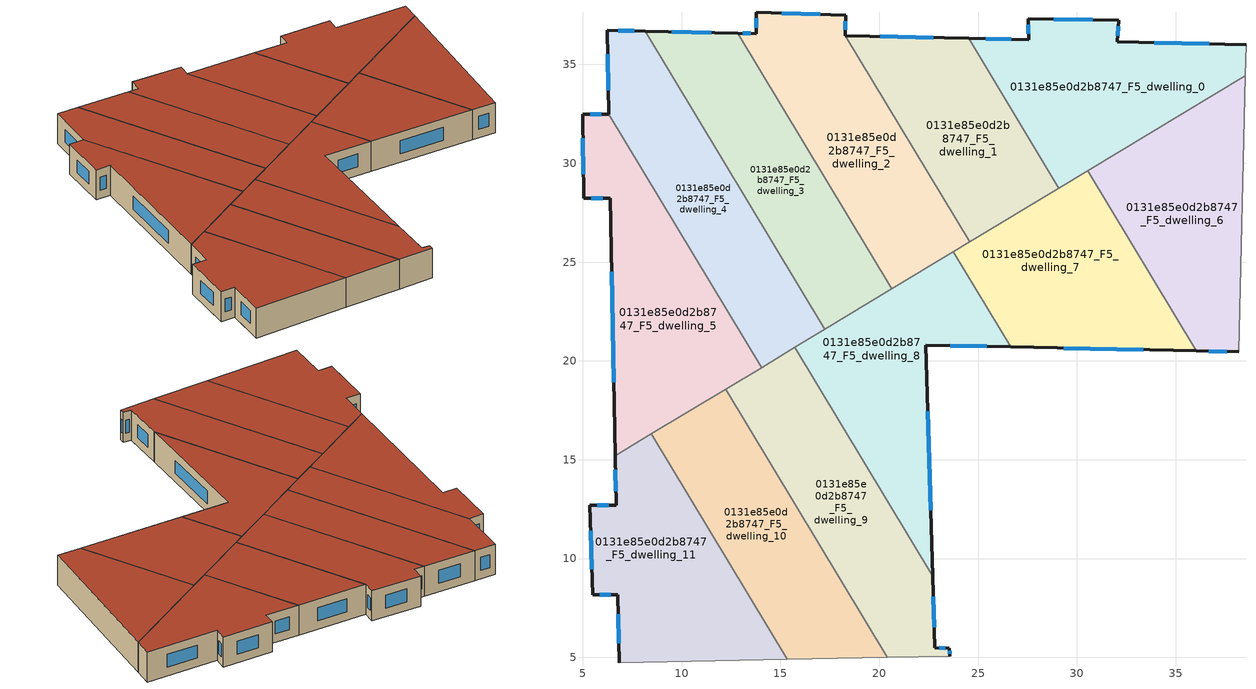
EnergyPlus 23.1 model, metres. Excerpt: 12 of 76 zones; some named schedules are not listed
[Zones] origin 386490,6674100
0131e85e0d2b8747_F5_dwelling_0
 floor to 0131e85e0d2b8747_F4_dwelling_0 (EU_floor_Construction): 38.56,36 38.52,34.43 29.09,28.74 24.52,36.32 27.56,36.25 27.53,37.3 32.13,37.24 32.05,36.15 z15
 wall outside (EU_wall_Construction): 38.56,36 32.05,36.15 32.13,37.24 27.53,37.3 27.56,36.25 24.52,36.32 z15:18
 wall adiabatic (EU_wall_Construction): 38.52,34.43 38.56,36 z15:18
 wall to 0131e85e0d2b8747_F5_dwelling_1 (EU_wall_Construction): 24.52,36.32 29.09,28.74 z15:18
 wall to 0131e85e0d2b8747_F5_dwelling_6 (EU_wall_Construction): 30.55,29.62 38.52,34.43 z15:18
 wall to 0131e85e0d2b8747_F5_dwelling_7 (EU_wall_Construction): 29.09,28.74 30.55,29.62 z15:18
 window (EU_Window_Construction): 32.08,36.46 32.11,36.92 / 36.7,36.04 33.91,36.11 / 26.69,36.27 25.39,36.3 / 27.54,37 27.55,36.55 / 30.81,37.25 28.84,37.28 z15.86:17.14
 roof outside (EU_roof_Construction): 38.52,34.43 38.56,36 32.05,36.15 32.13,37.24 27.53,37.3 27.56,36.25 24.52,36.32 29.09,28.74 z18
0131e85e0d2b8747_F5_dwelling_1
 floor to 0131e85e0d2b8747_F4_dwelling_1 (EU_floor_Construction): 24.52,36.32 29.09,28.74 24.58,26.02 18.28,36.46 z15
 wall outside (EU_wall_Construction): 24.52,36.32 18.28,36.46 z15:18
 wall to 0131e85e0d2b8747_F5_dwelling_2 (EU_wall_Construction): 18.28,36.46 24.58,26.02 z15:18
 wall to 0131e85e0d2b8747_F5_dwelling_7 (EU_wall_Construction): 24.58,26.02 29.09,28.74 z15:18
 window (EU_Window_Construction): 22.74,36.36 20.06,36.42 z15.86:17.14
 roof outside (EU_roof_Construction): 29.09,28.74 24.52,36.32 18.28,36.46 24.58,26.02 z18
0131e85e0d2b8747_F5_dwelling_10
 floor to 0131e85e0d2b8747_F4_dwelling_10 (EU_floor_Construction): 12.23,18.57 20.41,5 15.35,4.9 8.47,16.3 z15
 wall to 0131e85e0d2b8747_F5_dwelling_9 (EU_wall_Construction): 20.41,5 12.23,18.57 z15:18
 wall adiabatic (EU_wall_Construction): 15.35,4.9 20.41,5 z15:18
 wall to 0131e85e0d2b8747_F5_dwelling_11 (EU_wall_Construction): 8.47,16.3 15.35,4.9 z15:18
 wall to 0131e85e0d2b8747_F5_dwelling_5 (EU_wall_Construction): 12.23,18.57 8.47,16.3 z15:18
 roof outside (EU_roof_Construction): 20.41,5 12.23,18.57 8.47,16.3 15.35,4.9 z18
0131e85e0d2b8747_F5_dwelling_11
 floor to 0131e85e0d2b8747_F4_dwelling_11 (EU_floor_Construction): 8.47,16.3 15.35,4.9 6.84,4.74 6.78,8.16 5.51,8.18 5.36,12.7 6.69,12.69 6.65,15.2 z15
 wall outside (EU_wall_Construction): 6.65,15.2 6.69,12.69 5.36,12.7 5.51,8.18 6.78,8.16 6.84,4.74 z15:18
 wall adiabatic (EU_wall_Construction): 6.84,4.74 15.35,4.9 z15:18
 wall to 0131e85e0d2b8747_F5_dwelling_5 (EU_wall_Construction): 8.47,16.3 6.65,15.2 z15:18
 window (EU_Window_Construction): 5.4,11.4 5.46,9.47 / 6.31,12.69 5.74,12.69 / 6.66,14.49 6.68,13.41 / 6.8,7.19 6.82,5.72 / 5.87,8.17 6.41,8.17 z15.86:17.14
 roof outside (EU_roof_Construction): 15.35,4.9 8.47,16.3 6.65,15.2 6.69,12.69 5.36,12.7 5.51,8.18 6.78,8.16 6.84,4.74 z18
0131e85e0d2b8747_F5_dwelling_2
 floor to 0131e85e0d2b8747_F4_dwelling_2 (EU_floor_Construction): 18.3,37.49 18.28,36.46 24.58,26.02 20.64,23.65 12.84,36.58 13.77,36.56 13.79,37.63 z15
 wall outside (EU_wall_Construction): 18.28,36.46 18.3,37.49 13.79,37.63 13.77,36.56 12.84,36.58 z15:18
 wall to 0131e85e0d2b8747_F5_dwelling_3 (EU_wall_Construction): 12.84,36.58 20.64,23.65 z15:18
 wall to 0131e85e0d2b8747_F5_dwelling_8 (EU_wall_Construction): 20.64,23.65 23.75,25.52 z15:18
 wall to 0131e85e0d2b8747_F5_dwelling_7 (EU_wall_Construction): 23.75,25.52 24.58,26.02 z15:18
 window (EU_Window_Construction): 13.5,36.57 13.11,36.58 / 13.79,37.33 13.78,36.87 / 17.01,37.53 15.08,37.59 / 18.28,36.75 18.29,37.19 z15.86:17.14
 roof outside (EU_roof_Construction): 24.58,26.02 18.28,36.46 18.3,37.49 13.79,37.63 13.77,36.56 12.84,36.58 20.64,23.65 z18
0131e85e0d2b8747_F5_dwelling_3
 floor to 0131e85e0d2b8747_F4_dwelling_3 (EU_floor_Construction): 12.84,36.58 20.64,23.65 17.26,21.6 8.16,36.68 z15
 wall outside (EU_wall_Construction): 12.84,36.58 8.16,36.68 z15:18
 wall to 0131e85e0d2b8747_F5_dwelling_4 (EU_wall_Construction): 8.16,36.68 17.26,21.6 z15:18
 wall to 0131e85e0d2b8747_F5_dwelling_8 (EU_wall_Construction): 17.26,21.6 20.64,23.65 z15:18
 window (EU_Window_Construction): 11.5,36.61 9.5,36.65 z15.86:17.14
 roof outside (EU_roof_Construction): 20.64,23.65 12.84,36.58 8.16,36.68 17.26,21.6 z18
0131e85e0d2b8747_F5_dwelling_4
 floor to 0131e85e0d2b8747_F4_dwelling_4 (EU_floor_Construction): 8.16,36.68 17.26,21.6 14.05,19.67 6.32,32.47 6.24,36.72 z15
 wall outside (EU_wall_Construction): 8.16,36.68 6.24,36.72 6.32,32.47 z15:18
 wall to 0131e85e0d2b8747_F5_dwelling_5 (EU_wall_Construction): 6.32,32.47 14.05,19.67 z15:18
 wall to 0131e85e0d2b8747_F5_dwelling_9 (EU_wall_Construction): 14.05,19.67 15.73,20.68 z15:18
 wall to 0131e85e0d2b8747_F5_dwelling_8 (EU_wall_Construction): 15.73,20.68 17.26,21.6 z15:18
 window (EU_Window_Construction): 6.27,35.51 6.3,33.69 / 7.61,36.7 6.79,36.71 z15.86:17.14
 roof outside (EU_roof_Construction): 17.26,21.6 8.16,36.68 6.24,36.72 6.32,32.47 14.05,19.67 z18
0131e85e0d2b8747_F5_dwelling_5
 floor to 0131e85e0d2b8747_F4_dwelling_5 (EU_floor_Construction): 6.32,32.47 14.05,19.67 6.65,15.2 6.4,28.23 5.06,28.22 4.99,32.48 z15
 wall outside (EU_wall_Construction): 6.32,32.47 4.99,32.48 5.06,28.22 6.4,28.23 6.65,15.2 z15:18
 wall to 0131e85e0d2b8747_F5_dwelling_9 (EU_wall_Construction): 12.23,18.57 14.05,19.67 z15:18
 window (EU_Window_Construction): 6.47,24.51 6.58,18.93 / 5.44,28.23 6.02,28.23 / 5.01,31.27 5.04,29.44 / 5.94,32.47 5.37,32.48 z15.86:17.14
 roof outside (EU_roof_Construction): 14.05,19.67 6.32,32.47 4.99,32.48 5.06,28.22 6.4,28.23 6.65,15.2 z18
0131e85e0d2b8747_F5_dwelling_6
 floor to 0131e85e0d2b8747_F4_dwelling_6 (EU_floor_Construction): 38.52,34.43 38.2,20.46 36.05,20.5 30.55,29.62 z15
 wall outside (EU_wall_Construction): 36.05,20.5 38.2,20.46 z15:18
 wall to 0131e85e0d2b8747_F5_dwelling_7 (EU_wall_Construction): 30.55,29.62 36.05,20.5 z15:18
 wall adiabatic (EU_wall_Construction): 38.2,20.46 38.52,34.43 z15:18
 window (EU_Window_Construction): 36.67,20.49 37.59,20.47 z15.86:17.14
 roof outside (EU_roof_Construction): 38.2,20.46 38.52,34.43 30.55,29.62 36.05,20.5 z18
0131e85e0d2b8747_F5_dwelling_7
 floor to 0131e85e0d2b8747_F4_dwelling_7 (EU_floor_Construction): 30.55,29.62 36.05,20.5 26.66,20.71 23.75,25.52 z15
 wall outside (EU_wall_Construction): 26.66,20.71 36.05,20.5 z15:18
 wall to 0131e85e0d2b8747_F5_dwelling_8 (EU_wall_Construction): 23.75,25.52 26.66,20.71 z15:18
 window (EU_Window_Construction): 29.34,20.65 33.37,20.56 z15.86:17.14
 roof outside (EU_roof_Construction): 36.05,20.5 30.55,29.62 23.75,25.52 26.66,20.71 z18
0131e85e0d2b8747_F5_dwelling_8
 floor to 0131e85e0d2b8747_F4_dwelling_8 (EU_floor_Construction): 23.75,25.52 26.66,20.71 22.36,20.8 22.71,9.1 15.73,20.68 z15
 wall outside (EU_wall_Construction): 22.71,9.1 22.36,20.8 26.66,20.71 z15:18
 wall to 0131e85e0d2b8747_F5_dwelling_9 (EU_wall_Construction): 15.73,20.68 22.71,9.1 z15:18
 window (EU_Window_Construction): 22.61,12.45 22.46,17.46 / 23.59,20.78 25.43,20.73 z15.86:17.14
 roof outside (EU_roof_Construction): 22.71,9.1 22.36,20.8 26.66,20.71 23.75,25.52 15.73,20.68 z18
0131e85e0d2b8747_F5_dwelling_9
 floor to 0131e85e0d2b8747_F4_dwelling_9 (EU_floor_Construction): 15.73,20.68 22.71,9.1 22.82,5.5 23.55,5.46 23.57,5.06 20.41,5 12.23,18.57 z15
 wall outside (EU_wall_Construction): 23.57,5.06 23.55,5.46 22.82,5.5 22.71,9.1 z15:18
 wall adiabatic (EU_wall_Construction): 20.41,5 23.57,5.06 z15:18
 window (EU_Window_Construction): 22.79,6.53 22.74,8.07 / 23.34,5.47 23.03,5.49 / 23.57,5.18 23.56,5.35 z15.86:17.14
 roof outside (EU_roof_Construction): 23.57,5.06 23.55,5.46 22.82,5.5 22.71,9.1 15.73,20.68 12.23,18.57 20.41,5 z18
[Building]
EU S2 Campaign: North Axis=0; Terrain=City; Solar Distribution=FullExterior
[Site:Location]
Helsinki-Vantaa.AP: Latitude=60.317; Longitude=24.963; Time Zone=2; Elevation=54.6
[SizingPeriod:WeatherFileDays]
AnnualSizingPeriod: Begin Month=1; Begin Day of Month=1; End Month=12; End Day of Month=31; Day of Week for Start Day=Monday; Use Weather File Daylight Saving Period=No; Use Weather File Rain and Snow Indicators=No
[MATERIAL]
EU_InternalMass_Material: Roughness=MediumRough; Thickness=0.1; Conductivity=1; Density=1800; Specific Heat=900; Thermal Absorptance=0.9; Solar Absorptance=0.7; Visible Absorptance=0.7
[MATERIAL:NOMASS] Roughness=MediumRough; Thermal Absorptance=0.9; Solar Absorptance=0.7; Visible Absorptance=0.7
Name | Thermal Resistance
EU_wall_NoMass | 1.10183
EU_roof_NoMass; EU_floor_NoMass | 1.70606
[WINDOWMATERIAL:SIMPLEGLAZINGSYSTEM]
EU_Window_SimpleGlazing: UFactor=3.11035; Solar Heat Gain Coefficient=0.8; Visible Transmittance=0.8
[CONSTRUCTION]
EU_wall_Construction: EU_wall_NoMass
EU_roof_Construction: EU_roof_NoMass
EU_floor_Construction: EU_floor_NoMass
EU_Window_Construction: EU_Window_SimpleGlazing
EU_InternalMass_Construction: EU_InternalMass_Material
[ZONE] Type=1; Multiplier=1; Ceiling Height=autocalculate; Floor Area=autocalculate; Part of Total Floor Area=Yes
Name | Volume
0131e85e0d2b8747_F5_dwelling_0 | 193.807
0131e85e0d2b8747_F5_dwelling_1 | 166.447
0131e85e0d2b8747_F5_dwelling_10 | 192.015
0131e85e0d2b8747_F5_dwelling_11 | 193.817
0131e85e0d2b8747_F5_dwelling_2 | 202.249
0131e85e0d2b8747_F5_dwelling_3 | 194.128
0131e85e0d2b8747_F5_dwelling_4 | 195.292
0131e85e0d2b8747_F5_dwelling_5 | 210.922
0131e85e0d2b8747_F5_dwelling_6 | 193.816
0131e85e0d2b8747_F5_dwelling_7 | 193.814
0131e85e0d2b8747_F5_dwelling_8 | 193.829
0131e85e0d2b8747_F5_dwelling_9 | 195.591
[INTERNALMASS] Construction=EU_InternalMass_Construction
Name | Zone or ZoneList | Surface Area
0131e85e0d2b8747_F5_dwelling_0_EU_InternalMass | 0131e85e0d2b8747_F5_dwelling_0 | 64.6027
0131e85e0d2b8747_F5_dwelling_1_EU_InternalMass | 0131e85e0d2b8747_F5_dwelling_1 | 55.4822
0131e85e0d2b8747_F5_dwelling_2_EU_InternalMass | 0131e85e0d2b8747_F5_dwelling_2 | 67.416
0131e85e0d2b8747_F5_dwelling_3_EU_InternalMass | 0131e85e0d2b8747_F5_dwelling_3 | 64.7114
0131e85e0d2b8747_F5_dwelling_4_EU_InternalMass | 0131e85e0d2b8747_F5_dwelling_4 | 65.0952
0131e85e0d2b8747_F5_dwelling_5_EU_InternalMass | 0131e85e0d2b8747_F5_dwelling_5 | 70.3072
0131e85e0d2b8747_F5_dwelling_6_EU_InternalMass | 0131e85e0d2b8747_F5_dwelling_6 | 64.6052
0131e85e0d2b8747_F5_dwelling_7_EU_InternalMass | 0131e85e0d2b8747_F5_dwelling_7 | 64.6048
0131e85e0d2b8747_F5_dwelling_8_EU_InternalMass | 0131e85e0d2b8747_F5_dwelling_8 | 64.6092
0131e85e0d2b8747_F5_dwelling_9_EU_InternalMass | 0131e85e0d2b8747_F5_dwelling_9 | 65.1971
0131e85e0d2b8747_F5_dwelling_10_EU_InternalMass | 0131e85e0d2b8747_F5_dwelling_10 | 64.0051
0131e85e0d2b8747_F5_dwelling_11_EU_InternalMass | 0131e85e0d2b8747_F5_dwelling_11 | 64.6052
[OTHEREQUIPMENT] Fuel Type=Electricity; Design Level Calculation Method=Watts/Area; Power per Zone Floor Area=1; Fraction Latent=0; Fraction Radiant=0; Fraction Lost=0; Carbon Dioxide Generation Rate=0; EndUse Subcategory=EU_Step8_InternalGains
Name | Zone or ZoneList or Space or SpaceList | Schedule
EU_Step8_InternalGain_0131e85e0d2b8747_F5_dwelling_0_f000 | 0131e85e0d2b8747_F5_dwelling_0 | EU_Step8_GainSchedule_0131e85e0d2b8747_F5_dwelling_0_f000
EU_Step8_InternalGain_0131e85e0d2b8747_F5_dwelling_1_f000 | 0131e85e0d2b8747_F5_dwelling_1 | EU_Step8_GainSchedule_0131e85e0d2b8747_F5_dwelling_1_f000
EU_Step8_InternalGain_0131e85e0d2b8747_F5_dwelling_2_f000 | 0131e85e0d2b8747_F5_dwelling_2 | EU_Step8_GainSchedule_0131e85e0d2b8747_F5_dwelling_2_f000
EU_Step8_InternalGain_0131e85e0d2b8747_F5_dwelling_3_f000 | 0131e85e0d2b8747_F5_dwelling_3 | EU_Step8_GainSchedule_0131e85e0d2b8747_F5_dwelling_3_f000
EU_Step8_InternalGain_0131e85e0d2b8747_F5_dwelling_4_f000 | 0131e85e0d2b8747_F5_dwelling_4 | EU_Step8_GainSchedule_0131e85e0d2b8747_F5_dwelling_4_f000
EU_Step8_InternalGain_0131e85e0d2b8747_F5_dwelling_5_f000 | 0131e85e0d2b8747_F5_dwelling_5 | EU_Step8_GainSchedule_0131e85e0d2b8747_F5_dwelling_5_f000
EU_Step8_InternalGain_0131e85e0d2b8747_F5_dwelling_6_f000 | 0131e85e0d2b8747_F5_dwelling_6 | EU_Step8_GainSchedule_0131e85e0d2b8747_F5_dwelling_6_f000
EU_Step8_InternalGain_0131e85e0d2b8747_F5_dwelling_7_f000 | 0131e85e0d2b8747_F5_dwelling_7 | EU_Step8_GainSchedule_0131e85e0d2b8747_F5_dwelling_7_f000
EU_Step8_InternalGain_0131e85e0d2b8747_F5_dwelling_8_f000 | 0131e85e0d2b8747_F5_dwelling_8 | EU_Step8_GainSchedule_0131e85e0d2b8747_F5_dwelling_8_f000
EU_Step8_InternalGain_0131e85e0d2b8747_F5_dwelling_9_f000 | 0131e85e0d2b8747_F5_dwelling_9 | EU_Step8_GainSchedule_0131e85e0d2b8747_F5_dwelling_9_f000
EU_Step8_InternalGain_0131e85e0d2b8747_F5_dwelling_10_f000 | 0131e85e0d2b8747_F5_dwelling_10 | EU_Step8_GainSchedule_0131e85e0d2b8747_F5_dwelling_10_f000
EU_Step8_InternalGain_0131e85e0d2b8747_F5_dwelling_11_f000 | 0131e85e0d2b8747_F5_dwelling_11 | EU_Step8_GainSchedule_0131e85e0d2b8747_F5_dwelling_11_f000
[ZONEVENTILATION:DESIGNFLOWRATE] Schedule=EU_AlwaysOn; Design Flow Rate Calculation Method=AirChanges/Hour; Air Changes per Hour=0.756316; Ventilation Type=Natural; Fan Pressure Rise=0; Fan Total Efficiency=1; Constant Term Coefficient=1; Temperature Term Coefficient=0; Velocity Term Coefficient=0; Velocity Squared Term Coefficient=0; Minimum Indoor Temperature=-100; Maximum Indoor Temperature=100; Delta Temperature=-100; Minimum Outdoor Temperature=-100; Maximum Outdoor Temperature=100; Maximum Wind Speed=40
Name | Zone or ZoneList or Space or SpaceList
EU_ConstantAir_0131e85e0d2b8747_F5_dwelling_0 | 0131e85e0d2b8747_F5_dwelling_0
EU_ConstantAir_0131e85e0d2b8747_F5_dwelling_1 | 0131e85e0d2b8747_F5_dwelling_1
EU_ConstantAir_0131e85e0d2b8747_F5_dwelling_2 | 0131e85e0d2b8747_F5_dwelling_2
EU_ConstantAir_0131e85e0d2b8747_F5_dwelling_3 | 0131e85e0d2b8747_F5_dwelling_3
EU_ConstantAir_0131e85e0d2b8747_F5_dwelling_4 | 0131e85e0d2b8747_F5_dwelling_4
EU_ConstantAir_0131e85e0d2b8747_F5_dwelling_5 | 0131e85e0d2b8747_F5_dwelling_5
EU_ConstantAir_0131e85e0d2b8747_F5_dwelling_6 | 0131e85e0d2b8747_F5_dwelling_6
EU_ConstantAir_0131e85e0d2b8747_F5_dwelling_7 | 0131e85e0d2b8747_F5_dwelling_7
EU_ConstantAir_0131e85e0d2b8747_F5_dwelling_8 | 0131e85e0d2b8747_F5_dwelling_8
EU_ConstantAir_0131e85e0d2b8747_F5_dwelling_9 | 0131e85e0d2b8747_F5_dwelling_9
EU_ConstantAir_0131e85e0d2b8747_F5_dwelling_10 | 0131e85e0d2b8747_F5_dwelling_10
EU_ConstantAir_0131e85e0d2b8747_F5_dwelling_11 | 0131e85e0d2b8747_F5_dwelling_11
[HVACTEMPLATE:ZONE:IDEALLOADSAIRSYSTEM] System Availability Schedule=EU_AlwaysOn; Maximum Heating Supply Air Temperature=50; Minimum Cooling Supply Air Temperature=13; Maximum Heating Supply Air Humidity Ratio=0.0156; Minimum Cooling Supply Air Humidity Ratio=0.0077; Heating Limit=NoLimit; Cooling Limit=NoLimit; Heating Availability Schedule=EU_AlwaysOn; Cooling Availability Schedule=EU_CoolingOff; Dehumidification Control Type=ConstantSensibleHeatRatio; Cooling Sensible Heat Ratio=0.7; Dehumidification Setpoint=60; Humidification Control Type=None; Humidification Setpoint=30; Outdoor Air Method=None; Outdoor Air Flow Rate per Person=0.00944; Outdoor Air Flow Rate per Zone Floor Area=0; Outdoor Air Flow Rate per Zone=0; Demand Controlled Ventilation Type=None; Outdoor Air Economizer Type=NoEconomizer; Heat Recovery Type=None; Sensible Heat Recovery Effectiveness=0.7; Latent Heat Recovery Effectiveness=0.65
Name | Template Thermostat
0131e85e0d2b8747_F5_dwelling_0 | EU_HeatOnly_0131e85e0d2b8747_F5_dwelling_0
0131e85e0d2b8747_F5_dwelling_1 | EU_HeatOnly_0131e85e0d2b8747_F5_dwelling_1
0131e85e0d2b8747_F5_dwelling_2 | EU_HeatOnly_0131e85e0d2b8747_F5_dwelling_2
0131e85e0d2b8747_F5_dwelling_3 | EU_HeatOnly_0131e85e0d2b8747_F5_dwelling_3
0131e85e0d2b8747_F5_dwelling_4 | EU_HeatOnly_0131e85e0d2b8747_F5_dwelling_4
0131e85e0d2b8747_F5_dwelling_5 | EU_HeatOnly_0131e85e0d2b8747_F5_dwelling_5
0131e85e0d2b8747_F5_dwelling_6 | EU_HeatOnly_0131e85e0d2b8747_F5_dwelling_6
0131e85e0d2b8747_F5_dwelling_7 | EU_HeatOnly_0131e85e0d2b8747_F5_dwelling_7
0131e85e0d2b8747_F5_dwelling_8 | EU_HeatOnly_0131e85e0d2b8747_F5_dwelling_8
0131e85e0d2b8747_F5_dwelling_9 | EU_HeatOnly_0131e85e0d2b8747_F5_dwelling_9
0131e85e0d2b8747_F5_dwelling_10 | EU_HeatOnly_0131e85e0d2b8747_F5_dwelling_10
0131e85e0d2b8747_F5_dwelling_11 | EU_HeatOnly_0131e85e0d2b8747_F5_dwelling_11
[SIZING:ZONE] Zone Cooling Design Supply Air Temperature Input Method=SupplyAirTemperature; Zone Cooling Design Supply Air Temperature=13; Zone Heating Design Supply Air Temperature Input Method=SupplyAirTemperature; Zone Heating Design Supply Air Temperature=50; Zone Cooling Design Supply Air Humidity Ratio=0.008; Zone Heating Design Supply Air Humidity Ratio=0.008; Cooling Design Air Flow Method=DesignDay; Cooling Design Air Flow Rate=0; Cooling Minimum Air Flow per Zone Floor Area=0.000762; Cooling Minimum Air Flow=0; Cooling Minimum Air Flow Fraction=0.2; Heating Design Air Flow Method=DesignDay; Heating Design Air Flow Rate=0; Heating Maximum Air Flow per Zone Floor Area=0.002032; Heating Maximum Air Flow=0.141576; Heating Maximum Air Flow Fraction=0.3; Account for Dedicated Outdoor Air System=No; Dedicated Outdoor Air System Control Strategy=NeutralSupplyAir; Dedicated Outdoor Air Low Setpoint Temperature for Design=autosize; Dedicated Outdoor Air High Setpoint Temperature for Design=autosize; Zone Load Sizing Method=Sensible Load Only No Latent Load; Zone Latent Cooling Design Supply Air Humidity Ratio Input Method=HumidityRatioDifference; Zone Cooling Design Supply Air Humidity Ratio Difference=0.005; Zone Latent Heating Design Supply Air Humidity Ratio Input Method=HumidityRatioDifference; Zone Humidification Design Supply Air Humidity Ratio Difference=0.005
0131e85e0d2b8747_F5_dwelling_0; 0131e85e0d2b8747_F5_dwelling_1; 0131e85e0d2b8747_F5_dwelling_2; 0131e85e0d2b8747_F5_dwelling_3; 0131e85e0d2b8747_F5_dwelling_4; 0131e85e0d2b8747_F5_dwelling_5; 0131e85e0d2b8747_F5_dwelling_6; 0131e85e0d2b8747_F5_dwelling_7; 0131e85e0d2b8747_F5_dwelling_8; 0131e85e0d2b8747_F5_dwelling_9; 0131e85e0d2b8747_F5_dwelling_10; 0131e85e0d2b8747_F5_dwelling_11
[SCHEDULE:FILE] Column Number=1; Rows to Skip at Top=0; Number of Hours of Data=8760; Column Separator=Comma; Interpolate to Timestep=No; Minutes per Item=60; Adjust Schedule for Daylight Savings=Yes
Name | File
EU_Step8_GainSchedule_0131e85e0d2b8747_F5_dwelling_0_f000 | ../../schedules/0131e85e0d2b8747/0131e85e0d2b8747_F5_dwelling_0_f000_gain.csv
EU_Step8_GainSchedule_0131e85e0d2b8747_F5_dwelling_1_f000 | ../../schedules/0131e85e0d2b8747/0131e85e0d2b8747_F5_dwelling_1_f000_gain.csv
EU_Step8_GainSchedule_0131e85e0d2b8747_F5_dwelling_2_f000 | ../../schedules/0131e85e0d2b8747/0131e85e0d2b8747_F5_dwelling_2_f000_gain.csv
EU_Step8_GainSchedule_0131e85e0d2b8747_F5_dwelling_3_f000 | ../../schedules/0131e85e0d2b8747/0131e85e0d2b8747_F5_dwelling_3_f000_gain.csv
EU_Step8_GainSchedule_0131e85e0d2b8747_F5_dwelling_4_f000 | ../../schedules/0131e85e0d2b8747/0131e85e0d2b8747_F5_dwelling_4_f000_gain.csv
EU_Step8_GainSchedule_0131e85e0d2b8747_F5_dwelling_5_f000 | ../../schedules/0131e85e0d2b8747/0131e85e0d2b8747_F5_dwelling_5_f000_gain.csv
EU_Step8_GainSchedule_0131e85e0d2b8747_F5_dwelling_6_f000 | ../../schedules/0131e85e0d2b8747/0131e85e0d2b8747_F5_dwelling_6_f000_gain.csv
